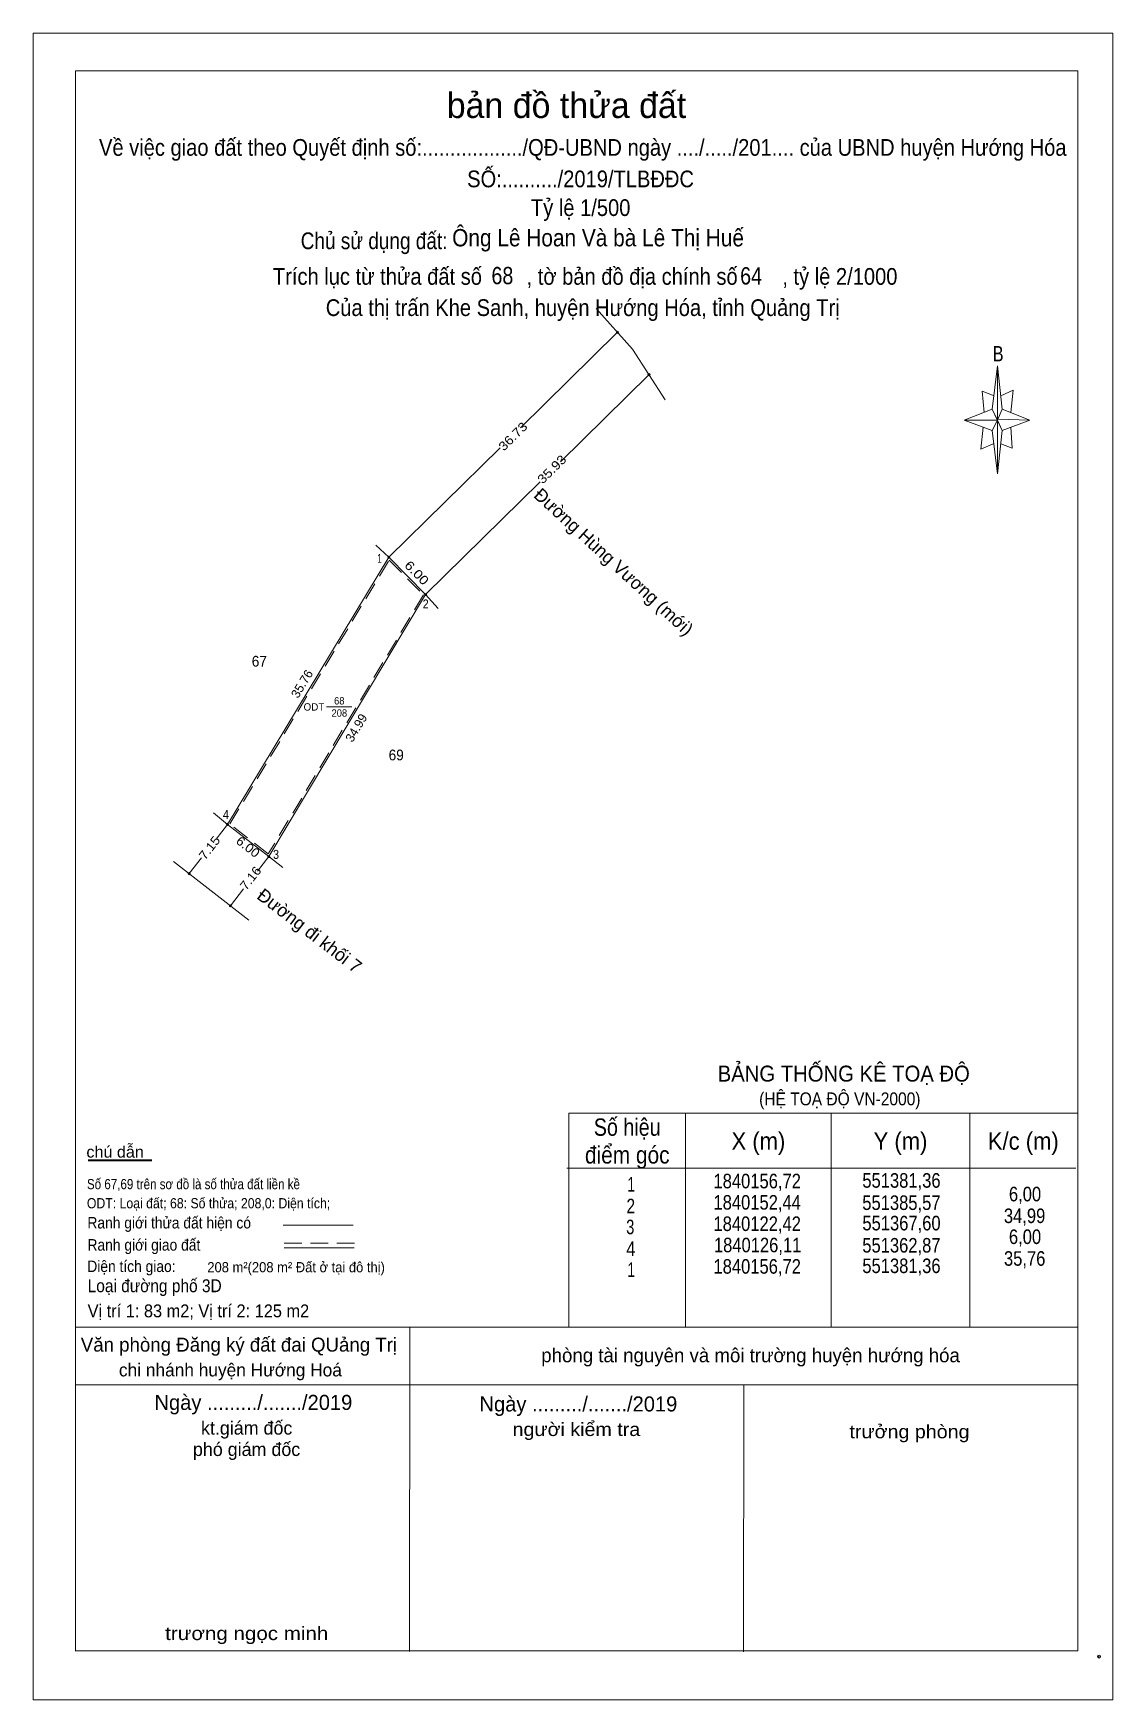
# Model space of a CAD drawing. Header units: metres. Extents: x 551341 to 551464, y 1840026 to 1840217.
import ezdxf
from ezdxf.enums import TextEntityAlignment as Align

# ---------------------------------------------------------------- set-up
doc = ezdxf.new("R2010")
doc.units = ezdxf.units.M
doc.header["$LTSCALE"] = 0.67
doc.header["$PDMODE"] = 32
doc.header["$PDSIZE"] = 0.335
doc.linetypes.add('MEDIUM_DASHED', pattern=[4.5, 3, -1.5])
for name, color, linetype, lineweight in [('1', 7, 'Continuous', 13), ('2', 7, 'Continuous', 13), ('23', 7, 'Continuous', 13)]:
    doc.layers.add(name, color=color, linetype=linetype, lineweight=lineweight)

msp = doc.modelspace()

# ---------------------------------------------------------------- hatches: boundary and pattern name
at = {"layer": '1'}
for points in [[(551381.4828, 1840156.72, 1), (551381.2372, 1840156.72, 1)], [(551385.6928, 1840152.44, 1), (551385.4472, 1840152.44, 1)], [(551362.9928, 1840126.11, 1), (551362.7472, 1840126.11, 1)], [(551367.7228, 1840122.42, 1), (551367.4772, 1840122.42, 1)]]:
    msp.add_hatch(color=256, dxfattribs=at).paths.add_polyline_path(points)
at = {"layer": '2'}
for points in [[(551407.6915, 1840182.4964, 1), (551407.4459, 1840182.4964, 1)], [(551411.3081, 1840177.6365, 1), (551411.0624, 1840177.6365, 1)], [(551358.5938, 1840120.4711, 1), (551358.3482, 1840120.4711, 1)], [(551363.318, 1840116.7737, 1), (551363.0724, 1840116.7737, 1)]]:
    msp.add_hatch(color=256, dxfattribs=at).paths.add_polyline_path(points)

# ---------------------------------------------------------------- linework, layer by layer
at = {"layer": '1'}
for p, q in [((551407.54, 1840182.47), (551396.45, 1840171.56)), ((551411.19, 1840177.64), (551401.04, 1840167.66)), ((551450.51, 1840173.69), (551451.15, 1840178.67)), ((551450.51, 1840171.26), (551447.32, 1840172.41)), ((551451.66, 1840173.69), (551454.85, 1840172.41)), ((551451.66, 1840171.26), (551451.15, 1840166.28)), ((551452.68, 1840171.64), (551452.81, 1840169.22)), ((551394.11, 1840169.26), (551381.36, 1840156.72)), ((551452.81, 1840169.22), (551451.53, 1840169.73)), ((551398.7, 1840165.36), (551385.57, 1840152.44)), ((551379.86, 1840158.11), (551381.36, 1840156.72)), ((551385.57, 1840152.44), (551387, 1840150.85)), ((551374.23, 1840139.57), (551377.12, 1840139.57)), ((551361.27, 1840127.42), (551362.87, 1840126.11)), ((551361.55, 1840124.42), (551362.87, 1840126.11)), ((551358.47, 1840120.47), (551359.88, 1840122.28)), ((551366.3, 1840120.76), (551367.6, 1840122.42)), ((551367.6, 1840122.42), (551369.21, 1840121.16)), ((551363.2, 1840116.77), (551364.71, 1840118.71)), ((551402.01, 1840093.02), (551460.36, 1840093.02)), ((551402.01, 1840068.5), (551402.01, 1840093.02)), ((551415.36, 1840093.02), (551415.36, 1840068.5)), ((551432.06, 1840093.02), (551432.06, 1840068.5)), ((551447.95, 1840093.02), (551447.95, 1840068.5)), ((551401.77, 1840086.73), (551460.12, 1840086.73)), ((551369.25, 1840080.17), (551377.27, 1840080.17)), ((551369.37, 1840077.6), (551377.39, 1840077.6)), ((551345.45, 1840068.5), (551460.36, 1840068.5)), ((551383.73, 1840031.35), (551383.76, 1840068.5)), ((551345.42, 1840031.39), (551345.45, 1840061.91)), ((551345.45, 1840061.91), (551460.36, 1840061.91)), ((551422.03, 1840031.32), (551422.05, 1840061.85))]:
    msp.add_line(p, q, dxfattribs=at)
at = {"layer": '1', "lineweight": 35}
msp.add_line((551346.89, 1840087.62), (551354.19, 1840087.62), dxfattribs=at)
at = {"layer": '1', "linetype": 'MEDIUM_DASHED'}
msp.add_line((551369.37, 1840078.14), (551377.44, 1840078.14), dxfattribs=at)
at = {"layer": '1'}
for points in [[(551340.6, 1840216.75), (551464.34, 1840216.75), (551464.34, 1840025.82), (551340.6, 1840025.82)], [(551345.45, 1840212.44), (551460.36, 1840212.44), (551460.36, 1840031.4), (551345.45, 1840031.4)], [(551451.15, 1840178.67), (551451.66, 1840173.69), (551451.15, 1840172.41)], [(551451.15, 1840172.41), (551447.32, 1840172.41), (551450.51, 1840173.69), (551451.66, 1840171.26), (551454.85, 1840172.41), (551451.15, 1840172.54)], [(551451.15, 1840172.41), (551451.15, 1840166.28), (551450.51, 1840171.26)], [(551381.36, 1840156.72), (551385.57, 1840152.44), (551367.6, 1840122.42), (551362.87, 1840126.11)]]:
    msp.add_lwpolyline(points, close=True, dxfattribs=at)
for points in [[(551450.77, 1840175.22), (551449.36, 1840175.73), (551449.62, 1840173.3)], [(551451.53, 1840175.22), (551452.94, 1840175.86), (551452.68, 1840173.3)], [(551451.15, 1840172.41), (551450.51, 1840173.69), (551447.32, 1840172.41)], [(551451.15, 1840172.41), (551451.66, 1840171.26), (551454.85, 1840172.41)], [(551449.49, 1840171.64), (551449.24, 1840169.09), (551450.64, 1840169.73)]]:
    msp.add_lwpolyline(points, dxfattribs=at)
for centre in [(551381.36, 1840156.72), (551385.57, 1840152.44), (551362.87, 1840126.11), (551367.6, 1840122.42)]:
    msp.add_circle(centre, 0.1228, dxfattribs=at)
msp.add_point((551462.78, 1840030.76), dxfattribs=at)
at = {"layer": '2', "linetype": 'MEDIUM_DASHED'}
msp.add_lwpolyline([(551385.32, 1840152.41), (551367.54, 1840122.72), (551363.13, 1840126.16), (551381.4, 1840156.4)], close=True, dxfattribs=at)
at = {"layer": '2'}
for centre in [(551407.5687, 1840182.4964), (551411.1853, 1840177.6365), (551358.471, 1840120.4711), (551363.1952, 1840116.7737)]:
    msp.add_circle(centre, 0.1228, dxfattribs=at)
at = {"layer": '23'}
msp.add_line((551356.69, 1840121.86), (551365.3, 1840115.13), dxfattribs=at)
msp.add_lwpolyline([(551405.13, 1840185.21), (551409.31, 1840180.56), (551413.03, 1840174.76)], dxfattribs=at)

# ---------------------------------------------------------------- texts
at = {"layer": '1'}
for s, height, p in [('bản đồ thửa đất', 2.906, (551401.725, 1840207.05)), (' Văn phòng Đăng ký đất đai QUảng Trị', 1.599, (551363.875, 1840065.7)), ('phòng tài nguyên và môi trường huyện hướng hóa', 1.599, (551422.825, 1840064.48)), ('chi nhánh huyện Hướng Hoá', 1.483, (551363.195, 1840062.86)), ('Ngày ........./......./2019', 1.724, (551365.83, 1840059.02)), ('Ngày ........./......./2019', 1.724, (551403.09, 1840058.84)), ('kt.giám đốc', 1.532, (551365.06, 1840056.19)), ('phó giám đốc', 1.532, (551365.05, 1840053.74))]:
    msp.add_text(s, height=height, dxfattribs=at).set_placement(p, align=Align.CENTER)
for s, height, width, p in [('Về việc giao đất theo Quyết định số:................../QĐ-UBND ngày ..../...../201.... của UBND huyện Hướng Hóa ', 1.915, 0.9, (551403.91, 1840202.72)), ('SỐ:........../2019/TLBĐĐC', 1.915, 0.9, (551403.335, 1840199.11)), ('Tỷ lệ 1/500', 1.915, 0.9, (551403.35, 1840195.82)), ('Chủ sử dụng đất: ', 1.915, 0.85, (551379.97, 1840192.02)), ('Trích lục từ thửa đất số        , tờ bản đồ địa chính số        , tỷ lệ 2/1000', 1.915, 0.9, (551403.865, 1840187.94)), ('Của thị trấn Khe Sanh, huyện Hướng Hóa, tỉnh Quảng Trị', 1.915, 0.9, (551403.585, 1840184.36)), ('B', 1.759, 0.8, (551451.205, 1840179.16)), ('1', 1.023, 0.65, (551380.285, 1840156.08)), ('2', 1.023, 0.9, (551385.58, 1840150.86)), ('67', 1.228, 0.95, (551366.51, 1840144.19)), ('68', 0.842, 0.95, (551375.675, 1840139.85)), ('208', 0.842, 0.95, (551375.685, 1840138.45)), ('69', 1.228, 0.95, (551382.205, 1840133.45)), ('4', 1.023, 0.9, (551362.675, 1840126.72)), ('3', 1.023, 0.9, (551368.425, 1840122.16)), ('Số hiệu', 1.987, 0.85, (551408.685, 1840090.43)), ('X (m)', 1.987, 0.95, (551423.725, 1840088.84)), ('Y (m)', 1.987, 0.95, (551440.015, 1840088.84)), ('K/c (m)', 1.987, 0.95, (551454.09, 1840088.84)), ('điểm góc', 1.987, 0.9, (551408.69, 1840087.25)), ('1840156,72', 1.669, 0.85, (551423.585, 1840084.41)), ('551381,36', 1.669, 0.85, (551440.125, 1840084.48)), ('1', 1.669, 0.7, (551409.145, 1840084.04)), ('6,00', 1.669, 0.85, (551454.29, 1840082.92)), ('2', 1.669, 0.8, (551409.095, 1840081.55)), ('1840152,44', 1.669, 0.85, (551423.585, 1840081.97)), ('551385,57', 1.669, 0.85, (551440.12, 1840081.93)), ('3', 1.669, 0.75, (551409.035, 1840079.15)), ('1840122,42', 1.669, 0.85, (551423.585, 1840079.52)), ('551367,60', 1.669, 0.85, (551440.13, 1840079.59)), ('34,99', 1.669, 0.85, (551454.24, 1840080.43)), ('4', 1.669, 0.85, (551409.1, 1840076.66)), ('1840126,11', 1.669, 0.85, (551423.635, 1840077.08)), ('551362,87', 1.669, 0.85, (551440.12, 1840077.05)), ('6,00', 1.669, 0.85, (551454.29, 1840078.03)), ('35,76', 1.669, 0.85, (551454.25, 1840075.54)), ('1', 1.669, 0.7, (551409.145, 1840074.26)), ('1840156,72', 1.669, 0.85, (551423.585, 1840074.63)), ('551381,36', 1.669, 0.85, (551440.125, 1840074.7)), ('người kiểm tra', 1.532, 1.1, (551402.86, 1840056.03)), ('trưởng phòng', 1.532, 1.1, (551441.045, 1840055.77)), ('trương ngọc minh', 1.532, 1.15, (551365.065, 1840032.65))]:
    msp.add_text(s, height=height, dxfattribs=dict(at, width=width)).set_placement(p, align=Align.CENTER)
for s, height, width, p in [('Ông Lê Hoan Và bà Lê Thị Huế', 1.984, 0.9, (551388.62, 1840192.34)), ('68', 1.984, 0.85, (551393.12, 1840188)), ('64', 1.984, 0.85, (551421.63, 1840187.97)), ('BẢNG THỐNG KÊ TOẠ ĐỘ ', 1.828, 0.95, (551419.06, 1840096.64)), ('(HỆ TOẠ ĐỘ VN-2000)', 1.479, 0.9, (551423.81, 1840093.92)), ('chú dẫn', 1.317, 1.05, (551346.69, 1840087.93)), ('Số 67,69 trên sơ đồ là số thửa đất liền kề', 1.168, 0.85, (551346.75, 1840084.31)), ('ODT: Loại đất; 68: Số thửa; 208,0: Diện tích;', 1.168, 0.9, (551346.74, 1840082.12)), ('Ranh giới thửa đất hiện có ', 1.317, 0.9, (551346.8, 1840079.81)), ('Ranh giới giao đất', 1.317, 0.9, (551346.81, 1840077.27)), ('Diện tích giao: ', 1.315, 0.9, (551346.79, 1840074.82)), ('208 m²(208 m² Đất ở tại đô thị)', 1.168, 0.95, (551360.55, 1840074.79)), ('Loại đường phố 3D', 1.474, 0.9, (551346.83, 1840072.51)), ('Vị trí 1: 83 m2; Vị trí 2: 125 m2', 1.474, 0.95, (551346.83, 1840069.63))]:
    msp.add_text(s, height=height, dxfattribs=dict(at, width=width)).set_placement(p)
for s, rotation, width, p in [('36.73', 44.528, 1.15, (551394.54, 1840168.82)), ('35.93', 44.528, 1.15, (551399, 1840165.05)), ('7.15', 52.041, 1.1, (551360.3, 1840121.95)), ('7.16', 52.041, 1.1, (551365.01, 1840118.48))]:
    msp.add_text(s, height=1.025, rotation=rotation, dxfattribs=dict(at, width=width)).set_placement(p)
for s, height, rotation, p in [('Đường Hùng Vương (mới)', 1.5, 317.519, (551406.6285, 1840155.6409)), ('35.76', 1.025, 58.866, (551371.8403, 1840141.95)), ('34.99', 1.025, 59.095, (551378.0629, 1840136.9118)), ('Đường đi khối 7', 1.5, 322.533, (551371.8088, 1840113.328))]:
    msp.add_text(s, height=height, rotation=rotation, dxfattribs=at).set_placement(p, align=Align.CENTER)
for rotation, width, p in [(314.528, 1.2, (551384.1911, 1840154.5694)), (322.041, 1.1, (551364.8948, 1840123.1267))]:
    msp.add_text('6.00', height=1.025, rotation=rotation, dxfattribs=dict(at, width=width)).set_placement(p, align=Align.CENTER)
msp.add_text('ODT', height=0.842, dxfattribs=at).set_placement((551373.96, 1840139.15), align=Align.RIGHT)

doc.saveas('drawing.dxf')
